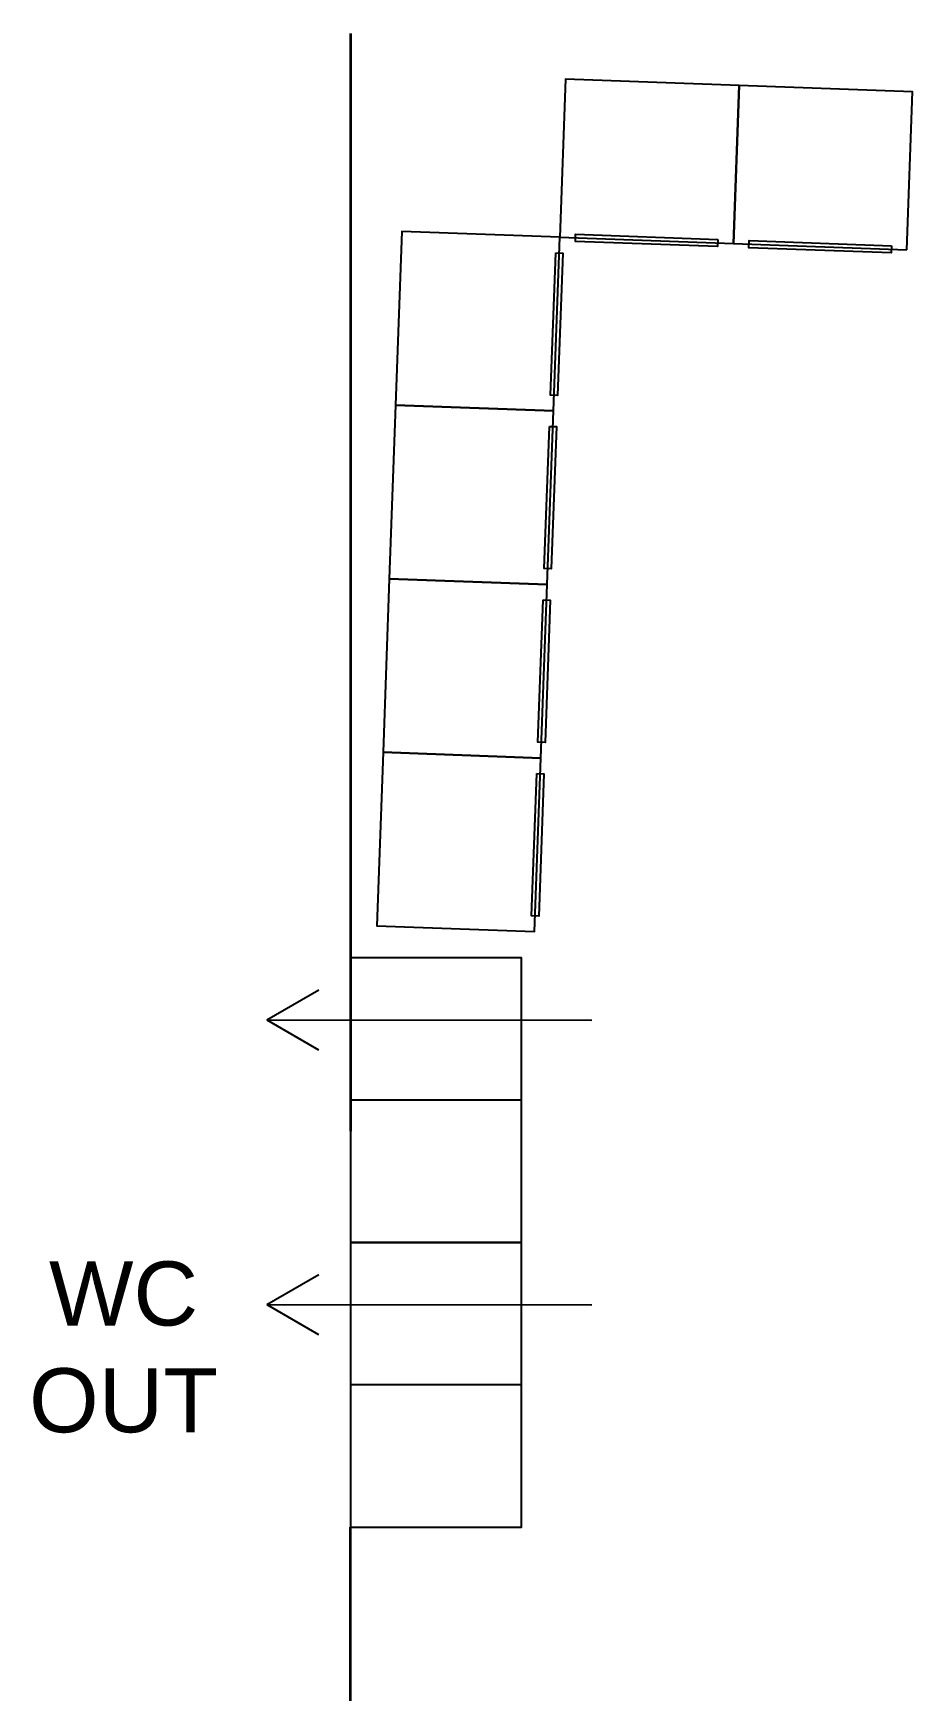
# Model space of a CAD drawing. Header units: metres. Extents: x -30504 to 105656, y -14907 to 193632.
# Drawn here: x -30469.11 to -30462.93, y -14709.89 to -14698.18 of the extents above.
import ezdxf

# ---------------------------------------------------------------- set-up
doc = ezdxf.new("R2010")
doc.units = ezdxf.units.M
doc.layers.add('Heras', color=204, linetype='Continuous', lineweight=35)
doc.layers.add('Nooduitgangen', color=1, linetype='Continuous')
doc.layers.add('Sanitair', color=132, linetype='Continuous')
doc.styles.add('DIM', font='arial.ttf')

msp = doc.modelspace()

# ---------------------------------------------------------------- linework, layer by layer
at = {"layer": 'Heras'}
for p, q in [((-30466.883, -14698.175), (-30466.883, -14705.886)), ((-30466.883, -14709.886), (-30466.883, -14708.668))]:
    msp.add_line(p, q, dxfattribs=at)
at = {"layer": 'Nooduitgangen'}
for p, q in [((-30467.472, -14705.103), (-30467.107, -14704.893)), ((-30467.472, -14705.103), (-30467.108, -14705.314)), ((-30465.189, -14705.109), (-30467.467, -14705.106)), ((-30467.472, -14707.103), (-30467.107, -14706.893)), ((-30467.472, -14707.103), (-30467.108, -14707.314)), ((-30465.189, -14707.109), (-30467.467, -14707.106))]:
    msp.add_line(p, q, dxfattribs=at)
at = {"layer": 'Sanitair'}
for p, q in [((-30465.683, -14705.668), (-30466.883, -14705.668)), ((-30465.683, -14707.668), (-30466.883, -14707.668))]:
    msp.add_line(p, q, dxfattribs=at)
for points in [[(-30464.194, -14699.652), (-30464.154, -14698.542), (-30465.373, -14698.498), (-30465.413, -14699.607)], [(-30462.975, -14699.696), (-30462.935, -14698.587), (-30464.154, -14698.542), (-30464.194, -14699.652)], [(-30465.413, -14699.607), (-30466.523, -14699.567), (-30466.567, -14700.786), (-30465.457, -14700.827)], [(-30464.303, -14699.623), (-30464.305, -14699.673), (-30465.304, -14699.636), (-30465.302, -14699.586)], [(-30463.084, -14699.667), (-30463.086, -14699.717), (-30464.085, -14699.681), (-30464.083, -14699.631)], [(-30465.442, -14699.716), (-30465.392, -14699.718), (-30465.429, -14700.718), (-30465.478, -14700.716)], [(-30465.457, -14700.827), (-30466.567, -14700.786), (-30466.611, -14702.006), (-30465.502, -14702.046)], [(-30465.486, -14700.936), (-30465.436, -14700.937), (-30465.473, -14701.937), (-30465.523, -14701.935)], [(-30465.502, -14702.046), (-30466.611, -14702.006), (-30466.655, -14703.225), (-30465.546, -14703.265)], [(-30465.531, -14702.155), (-30465.481, -14702.157), (-30465.517, -14703.156), (-30465.567, -14703.154)], [(-30465.546, -14703.265), (-30466.655, -14703.225), (-30466.699, -14704.444), (-30465.59, -14704.484)], [(-30465.575, -14703.374), (-30465.525, -14703.376), (-30465.561, -14704.375), (-30465.611, -14704.373)], [(-30466.883, -14704.668), (-30466.883, -14706.668), (-30465.683, -14706.668), (-30465.683, -14704.668)], [(-30466.883, -14706.668), (-30466.883, -14708.668), (-30465.683, -14708.668), (-30465.683, -14706.668)]]:
    msp.add_lwpolyline(points, close=True, dxfattribs=at)

# ---------------------------------------------------------------- texts
at = {"layer": 'Nooduitgangen', "insert": (-30501.974, -14706.801), "char_height": 0.45, "attachment_point": 1, "style": 'DIM'}
msp.add_mtext_dynamic_manual_height_columns('\\pxqc;{\\C1;WC \\POUT}', width=66.99291, gutter_width=655.168, heights=[0], dxfattribs=at)

doc.saveas('drawing.dxf')
